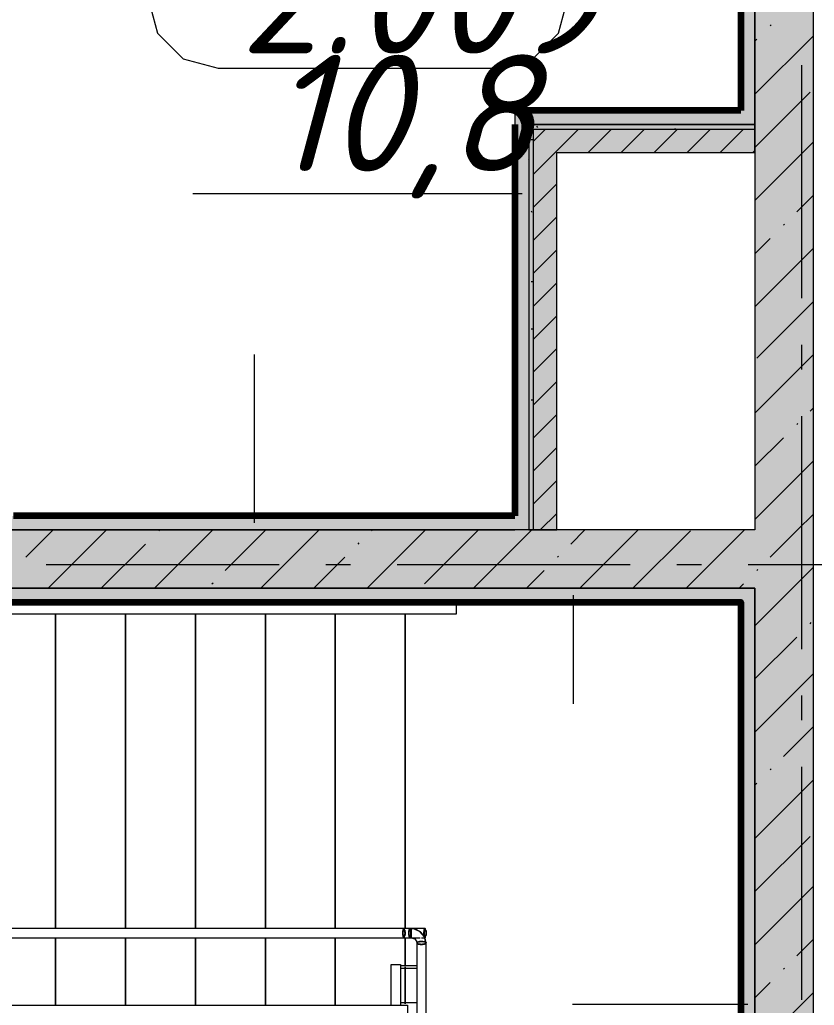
# Model space of a CAD drawing. Header units: millimetres. Extents: x -537608 to 253996, y -217170 to 186033.
# Drawn here: x -356015 to -352606, y 2659 to 6889 of the extents above; entities that cross this region are included whole.
import ezdxf

# ---------------------------------------------------------------- set-up
doc = ezdxf.new("R2010")
doc.units = ezdxf.units.MM
doc.layers.add('16) Лак 1.6м', color=160, linetype='Continuous', lineweight=90)
doc.layers.add('PDF _Геометрия', color=7, linetype='Continuous')
doc.layers.add('PDF _Текст', color=7, linetype='Continuous')
doc.layers.add('PDF _Сплошная заливка', color=7, linetype='Continuous', true_color=0xffffff)
doc.styles.add('PDF ISOCPEUR Italic', font='isocpeui.ttf')

msp = doc.modelspace()

# ---------------------------------------------------------------- hatches: boundary and pattern name
at = {"layer": 'PDF _Сплошная заливка', "transparency": 33554559}
for points in [[(-352861.3684, 4699.344), (-352611.3673, 4699.344), (-352611.3673, 8549.3454), (-352861.3684, 8549.3454), (-352861.3684, 5950.0167)], [(-353811.3724, 6419.3458), (-352861.3684, 6419.3458), (-352861.3684, 6439.3446), (-353831.3691, 6439.3446), (-353831.3691, 6419.3458)], [(-353831.3691, 4699.344), (-353811.3724, 4699.344), (-353811.3724, 6419.3458), (-353831.3691, 6419.3458), (-353831.3691, 6319.3453)], [(-352861.3684, 6319.3453), (-352861.3684, 6419.3458), (-353811.3724, 6419.3458), (-353811.3724, 6319.3453), (-353263.4714, 6319.3453)], [(-352611.3673, 4449.345), (-352611.3673, 4699.344), (-358051.375, 4699.344), (-358051.375, 4449.345), (-352861.3684, 4449.345)], [(-352861.3684, 1299.3446), (-352611.3673, 1299.3446), (-352611.3673, 4449.345), (-352861.3684, 4449.345), (-352861.3684, 1678.1138)]]:
    msp.add_hatch(color=256, dxfattribs=at).paths.add_polyline_path(points)
at = {"layer": 'PDF _Сплошная заливка', "true_color": 0x56bc34, "transparency": 33554559}
for points in [[(-352921.3669, 6439.3446), (-352921.3669, 6499.3452), (-353891.3676, 6499.3452), (-353891.3676, 6439.3446), (-353263.4714, 6439.3446)], [(-353891.3676, 4699.344), (-353891.3676, 4759.3447), (-356101.3667, 4759.3447), (-356101.3667, 4699.344), (-354939.4258, 4699.344)], [(-352921.3669, 4389.3444), (-352861.3684, 4389.3444), (-352861.3684, 4449.345), (-358301.3675, 4449.345), (-358301.3675, 4389.3444), (-353263.4714, 4389.3444)], [(-352921.3669, 1244.3452), (-352861.3684, 1244.3452), (-352861.3684, 4389.3444), (-352921.3669, 4389.3444), (-352921.3669, 1304.3437)]]:
    msp.add_hatch(color=85, dxfattribs=at).paths.add_polyline_path(points)

# ---------------------------------------------------------------- linework, layer by layer
at = {"layer": '16) Лак 1.6м'}
for p, q in [((-352921.3669, 8489.3447), (-352921.3669, 6499.3452)), ((-352921.3669, 6499.3452), (-353891.3676, 6499.3452)), ((-353891.3676, 6439.3446), (-353891.3676, 4759.3447)), ((-353891.3676, 4759.3447), (-356041.3682, 4759.3447))]:
    msp.add_line(p, q, dxfattribs=at)
msp.add_lwpolyline([(-358501.3684, 7338.9974), (-358331.3711, 7338.9974), (-358331.3711, 4389.3444), (-352921.3669, 4389.3444), (-352921.3669, 2663.2261), (-352921.3669, 1304.3437), (-353101.3711, 1304.3437), (-353101.3711, 1109.3442), (-360301.3675, 1109.3442), (-360301.3675, 7338.9974), (-360151.3754, 7338.9974)], dxfattribs=at)
at = {"layer": 'PDF _Геометрия', "lineweight": 9}
for p, q in [((-352611.3673, 8549.3454), (-352611.3673, 4699.344)), ((-352861.3684, 6439.3446), (-352861.3684, 8489.3447)), ((-352861.3684, 8489.3447), (-352861.3684, 6439.3446)), ((-352795.7032, 6862.751), (-352790.9668, 6867.494)), ((-352861.3684, 6568.989), (-352611.3673, 6818.9901)), ((-352861.3684, 6797.088), (-352852.7307, 6805.7279)), ((-352861.3684, 6340.89), (-352624.6295, 6577.6288)), ((-353891.3676, 6499.3452), (-353891.3676, 6439.3446)), ((-353831.3691, 6419.3458), (-353831.3691, 6439.3446)), ((-353831.3691, 6439.3446), (-352921.3669, 6439.3446)), ((-352921.3669, 6439.3446), (-353831.3691, 6439.3446)), ((-353831.3691, 6439.3446), (-353831.3691, 6419.3458)), ((-352921.3669, 6439.3446), (-352861.3684, 6439.3446)), ((-352861.3684, 6439.3446), (-352921.3669, 6439.3446)), ((-352861.3684, 6419.3458), (-352861.3684, 6439.3446)), ((-352861.3684, 6439.3446), (-352861.3684, 4699.344)), ((-353831.3691, 6419.3458), (-353831.3691, 6319.3453)), ((-353811.3724, 6367.2485), (-353759.271, 6419.3458)), ((-353811.3724, 6319.3453), (-353811.3724, 6419.3458)), ((-353811.3724, 6419.3458), (-352861.3684, 6419.3458)), ((-353717.8567, 6319.3453), (-353617.8563, 6419.3458)), ((-353576.4335, 6319.3453), (-353476.433, 6419.3458)), ((-353435.0102, 6319.3453), (-353335.0098, 6419.3458)), ((-353293.5869, 6319.3453), (-353193.5865, 6419.3458)), ((-353152.1636, 6319.3453), (-353052.1718, 6419.3458)), ((-353010.749, 6319.3453), (-352910.7486, 6419.3458)), ((-352861.3684, 6319.3453), (-352861.3684, 6419.3458)), ((-352861.3684, 6112.793), (-352611.3673, 6362.7919)), ((-353831.3691, 6319.3453), (-353831.3691, 4699.344)), ((-353831.3691, 6319.3453), (-353831.3691, 4699.344)), ((-353811.3724, 6225.8274), (-353717.8567, 6319.3453)), ((-353811.3724, 4699.344), (-353811.3724, 6319.3453)), ((-353711.372, 6319.3453), (-352861.3684, 6319.3453)), ((-353711.372, 4699.344), (-353711.372, 6319.3453)), ((-352869.3257, 6319.3453), (-352861.3684, 6327.3005)), ((-353811.3724, 6084.4063), (-353711.372, 6184.4068)), ((-352681.6569, 6064.4075), (-352611.3673, 6134.6929)), ((-353811.3724, 5942.9852), (-353711.372, 6042.9856)), ((-352738.6844, 6007.3822), (-352733.9393, 6012.123)), ((-352861.3684, 5884.694), (-352795.7032, 5950.3569)), ((-353811.3724, 5801.5641), (-353711.372, 5901.5645)), ((-352861.3684, 5656.5949), (-352611.3673, 5906.5938)), ((-353811.3724, 5660.143), (-353711.372, 5760.1434)), ((-352852.7307, 5437.1356), (-352611.3673, 5678.4969)), ((-353811.3724, 5518.7219), (-353711.372, 5618.7202)), ((-353811.3724, 5377.3007), (-353711.372, 5477.299)), ((-355008.484, 4729.3454), (-355008.484, 5452.906)), ((-352861.3684, 5200.3968), (-352611.3673, 5450.3978)), ((-353811.3724, 5235.8775), (-353711.372, 5335.8779)), ((-352624.6295, 5209.0366), (-352611.3673, 5222.2988)), ((-353811.3724, 5094.4564), (-353711.372, 5194.4568)), ((-352681.6569, 5152.0135), (-352676.9118, 5156.7542)), ((-352861.3684, 4972.2999), (-352738.6844, 5094.9881)), ((-353811.3724, 4953.0352), (-353711.372, 5053.0357)), ((-352861.3684, 4744.2008), (-352611.3673, 4994.1998)), ((-353811.3724, 4811.6141), (-353711.372, 4911.6146)), ((-353782.2214, 4699.344), (-353711.372, 4770.1935)), ((-352678.1261, 4699.344), (-352611.3673, 4766.1028)), ((-353891.3676, 4699.344), (-356101.3667, 4699.344)), ((-356101.3667, 4699.344), (-353891.3676, 4699.344)), ((-355989.0858, 4581.7668), (-355871.5087, 4699.344)), ((-355893.4085, 4449.345), (-355643.4075, 4699.344)), ((-355437.2147, 4449.345), (-355187.2136, 4699.344)), ((-355418.8371, 4695.8153), (-355415.3063, 4699.344)), ((-355133.717, 4524.7415), (-354959.1125, 4699.344)), ((-354981.0123, 4449.345), (-354731.0112, 4699.344)), ((-354524.8185, 4449.345), (-354274.8174, 4699.344)), ((-354506.4409, 4695.8153), (-354502.9186, 4699.344)), ((-354278.3483, 4467.7162), (-354046.7162, 4699.344)), ((-354068.616, 4449.345), (-353818.6236, 4699.344)), ((-353831.3691, 4699.344), (-353891.3676, 4699.344)), ((-352861.3684, 4699.344), (-353831.3691, 4699.344)), ((-353831.3691, 4699.344), (-353811.3724, 4699.344)), ((-353811.3724, 4699.344), (-353711.372, 4699.344)), ((-353651.0721, 4638.79), (-353590.5224, 4699.344)), ((-353612.4223, 4449.345), (-353362.4211, 4699.344)), ((-353384.321, 4449.345), (-353137.8508, 4695.8153)), ((-353156.2284, 4449.345), (-352906.2274, 4699.344)), ((-352795.7032, 4581.7668), (-352678.1261, 4699.344)), ((-352611.3673, 4699.344), (-352611.3673, 4449.345)), ((-355665.3074, 4449.345), (-355475.8646, 4638.79)), ((-354563.4683, 4638.79), (-354558.7318, 4643.533)), ((-354752.9197, 4449.345), (-354620.4958, 4581.7668)), ((-353708.0995, 4581.7668), (-353703.3544, 4586.5077)), ((-352852.7307, 4524.7415), (-352847.9856, 4529.4824)), ((-352700.026, 4449.345), (-352611.3673, 4538.0037)), ((-353840.5234, 4449.345), (-353765.1269, 4524.7415)), ((-352861.3684, 4449.345), (-358301.3675, 4449.345)), ((-358051.375, 4449.345), (-352861.3684, 4449.345)), ((-355190.7445, 4467.7162), (-355185.9994, 4472.4592)), ((-352928.1272, 4449.345), (-352909.7582, 4467.7162)), ((-352861.3684, 4288.0049), (-352700.026, 4449.345)), ((-352861.3684, 4389.3444), (-352861.3684, 4449.345)), ((-352861.3684, 4449.345), (-352861.3684, 4389.3444)), ((-352611.3673, 4449.345), (-352611.3673, 1299.3446)), ((-353640.8412, 4419.3437), (-353640.8412, 3953.1946)), ((-354141.3687, 4379.3439), (-358346.3729, 4379.3439)), ((-352921.3669, 4389.3444), (-358301.3675, 4389.3444)), ((-354141.3687, 4339.3442), (-354141.3687, 4379.3439)), ((-352921.3669, 1304.3437), (-352921.3669, 4389.3444)), ((-352861.3684, 1299.3446), (-352861.3684, 4389.3444)), ((-352861.3684, 4389.3444), (-352861.3684, 1299.3446)), ((-358346.3729, 4339.3442), (-354141.3687, 4339.3442)), ((-352624.6295, 4296.6425), (-352619.893, 4301.3854)), ((-352861.3684, 4059.9058), (-352681.6569, 4239.6194)), ((-352861.3684, 3831.8067), (-352611.3673, 4081.8078)), ((-352738.6844, 3726.398), (-352611.3673, 3853.7087)), ((-352795.7032, 3669.3727), (-352790.9668, 3674.1136)), ((-352861.3684, 3375.6107), (-352611.3673, 3625.6096)), ((-352861.3684, 3603.7076), (-352852.7307, 3612.3474)), ((-352861.3684, 3147.5117), (-352624.6295, 3384.2484)), ((-352861.3684, 2919.4126), (-352611.3673, 3169.4137)), ((-354366.6453, 2989.3449), (-358256.0952, 2989.3449)), ((-354371.3731, 2969.3439), (-354371.2525, 2973.7941)), ((-354371.2525, 2964.8938), (-354371.3731, 2969.3439)), ((-354371.2525, 2973.7941), (-354370.8994, 2978.0225)), ((-354370.8994, 2960.6675), (-354371.2525, 2964.8938)), ((-354370.8908, 2973.7725), (-354371.02, 2969.3439)), ((-354371.02, 2969.3439), (-354370.8908, 2964.9175)), ((-354370.8994, 2978.0225), (-354370.3397, 2981.8139)), ((-354370.5119, 2977.9428), (-354370.8908, 2973.7725)), ((-354370.8908, 2964.9175), (-354370.5119, 2960.7472)), ((-354369.9177, 2981.6115), (-354370.5119, 2977.9428)), ((-354370.5119, 2960.7472), (-354369.9177, 2957.0764)), ((-354370.3397, 2981.8139), (-354369.5905, 2984.9808)), ((-354369.1254, 2984.5696), (-354369.9177, 2981.6115)), ((-354369.5905, 2984.9808), (-354368.6948, 2987.3642)), ((-354368.6948, 2987.3642), (-354367.6959, 2988.8432)), ((-354367.1792, 2987.7086), (-354368.1953, 2986.6429)), ((-354367.6959, 2988.8432), (-354366.6453, 2989.3449)), ((-354366.6453, 2987.8442), (-354367.1792, 2987.7086)), ((-354276.3934, 2989.3449), (-354366.6453, 2989.3449)), ((-354366.6453, 2989.3449), (-354365.5946, 2988.8432)), ((-354366.1199, 2987.7086), (-354366.6453, 2987.8442)), ((-354365.1037, 2986.6429), (-354366.1199, 2987.7086)), ((-354365.5946, 2988.8432), (-354364.6042, 2987.3642)), ((-354364.165, 2984.5696), (-354365.1037, 2986.6429)), ((-354363.3813, 2981.6115), (-354364.165, 2984.5696)), ((-354362.7785, 2977.9428), (-354363.3813, 2981.6115)), ((-354363.3813, 2957.0764), (-354362.7785, 2960.7472)), ((-354362.9593, 2981.8139), (-354362.391, 2978.0225)), ((-354362.4082, 2973.7725), (-354362.7785, 2977.9428)), ((-354362.7785, 2960.7472), (-354362.4082, 2964.9175)), ((-354362.279, 2969.3439), (-354362.4082, 2973.7725)), ((-354362.4082, 2964.9175), (-354362.279, 2969.3439)), ((-354362.391, 2978.0225), (-354362.0465, 2973.7941)), ((-354362.0465, 2964.8938), (-354362.391, 2960.6675)), ((-354362.0465, 2973.7941), (-354361.9259, 2969.3439)), ((-354361.9259, 2969.3439), (-354362.0465, 2964.8938)), ((-354345.8132, 2969.3741), (-354345.6926, 2973.8242)), ((-354345.6926, 2964.9239), (-354345.8132, 2969.3741)), ((-354345.6926, 2973.8242), (-354345.3482, 2978.0526)), ((-354345.3482, 2960.6955), (-354345.6926, 2964.9239)), ((-354345.331, 2973.8005), (-354345.4602, 2969.3741)), ((-354345.4602, 2969.3741), (-354345.331, 2964.9476)), ((-354345.3482, 2978.0526), (-354344.7798, 2981.844)), ((-354344.9607, 2977.9708), (-354345.331, 2973.8005)), ((-354345.331, 2964.9476), (-354344.9607, 2960.7773)), ((-354344.3579, 2981.6416), (-354344.9607, 2977.9708)), ((-354344.9607, 2960.7773), (-354344.3579, 2957.1065)), ((-354344.7798, 2981.844), (-354344.0392, 2985.011)), ((-354343.5741, 2984.5997), (-354344.3579, 2981.6416)), ((-354344.0392, 2985.011), (-354343.1436, 2987.3943)), ((-354342.6441, 2986.6709), (-354343.5741, 2984.5997)), ((-354343.1436, 2987.3943), (-354342.1446, 2988.8734)), ((-354341.6193, 2987.7388), (-354342.6441, 2986.6709)), ((-354342.1446, 2988.8734), (-354341.094, 2989.375)), ((-354341.094, 2987.8744), (-354341.6193, 2987.7388)), ((-354336.366, 2989.375), (-354341.094, 2989.375)), ((-354341.094, 2989.375), (-354340.0433, 2988.8734)), ((-354340.5687, 2987.7388), (-354341.094, 2987.8744)), ((-354339.5438, 2986.6709), (-354340.5687, 2987.7388)), ((-354340.0433, 2988.8734), (-354339.0443, 2987.3943)), ((-354338.6138, 2984.5997), (-354339.5438, 2986.6709)), ((-354339.0443, 2987.3943), (-354338.1487, 2985.011)), ((-354337.8215, 2981.6416), (-354338.6138, 2984.5997)), ((-354338.1487, 2985.011), (-354337.3995, 2981.844)), ((-354337.2272, 2977.9708), (-354337.8215, 2981.6416)), ((-354337.8215, 2957.1065), (-354337.2272, 2960.7773)), ((-354337.3995, 2981.844), (-354336.8397, 2978.0526)), ((-354336.8483, 2973.8005), (-354337.2272, 2977.9708)), ((-354337.2272, 2960.7773), (-354336.8483, 2964.9476)), ((-354336.7277, 2969.3741), (-354336.8483, 2973.8005)), ((-354336.8483, 2964.9476), (-354336.7277, 2969.3741)), ((-354336.8397, 2978.0526), (-354336.4866, 2973.8242)), ((-354336.4866, 2964.9239), (-354336.8397, 2960.6955)), ((-354336.4866, 2973.8242), (-354336.366, 2969.3741)), ((-354336.366, 2969.3741), (-354336.4866, 2964.9239)), ((-354320.5203, 2987.4847), (-354336.366, 2989.375)), ((-354336.366, 2988.6925), (-354336.366, 2989.375)), ((-354336.366, 2989.375), (-354336.366, 2988.6925)), ((-354336.366, 2989.3298), (-354336.366, 2989.3729)), ((-354336.366, 2989.3729), (-354336.366, 2988.994)), ((-354336.366, 2988.3072), (-354336.366, 2989.3298)), ((-354336.366, 2988.994), (-354336.366, 2987.3189)), ((-354336.366, 2986.6946), (-354336.366, 2988.6925)), ((-354336.366, 2988.6925), (-354336.366, 2986.6946)), ((-354336.366, 2986.3953), (-354336.366, 2988.3072)), ((-354321.8638, 2986.2597), (-354336.366, 2987.8744)), ((-354336.366, 2987.2436), (-354336.366, 2987.8744)), ((-354336.366, 2987.8744), (-354336.366, 2987.2436)), ((-354336.366, 2987.5213), (-354336.366, 2987.8722)), ((-354336.366, 2987.8722), (-354336.366, 2987.8335)), ((-354336.366, 2987.8335), (-354336.366, 2986.8862)), ((-354336.366, 2985.9734), (-354336.366, 2987.5213)), ((-354336.366, 2987.3189), (-354336.366, 2984.4232)), ((-354336.366, 2985.3964), (-354336.366, 2987.2436)), ((-354336.366, 2987.2436), (-354336.366, 2985.3964)), ((-354336.366, 2986.8862), (-354336.366, 2984.7483)), ((-354336.366, 2983.5168), (-354336.366, 2986.6946)), ((-354336.366, 2986.6946), (-354336.366, 2983.5168)), ((-354336.366, 2983.6331), (-354336.366, 2986.3953)), ((-354336.366, 2983.2929), (-354336.366, 2985.9734)), ((-354336.366, 2982.4554), (-354336.366, 2985.3964)), ((-354336.366, 2985.3964), (-354336.366, 2982.4554)), ((-354336.366, 2984.7483), (-354336.366, 2981.5598)), ((-354336.366, 2984.4232), (-354336.366, 2980.5005)), ((-354336.366, 2980.1561), (-354336.366, 2983.6331)), ((-354336.366, 2979.3745), (-354336.366, 2983.5168)), ((-354336.366, 2983.5168), (-354336.366, 2979.3745)), ((-354336.366, 2979.6652), (-354336.366, 2983.2929)), ((-354336.366, 2978.6232), (-354336.366, 2982.4554)), ((-354336.366, 2982.4554), (-354336.366, 2978.6232)), ((-354336.366, 2981.5598), (-354336.366, 2977.5424)), ((-354336.366, 2980.5005), (-354336.366, 2975.82)), ((-354336.366, 2976.1408), (-354336.366, 2980.1561)), ((-354336.366, 2975.3356), (-354336.366, 2979.6652)), ((-354336.366, 2974.5497), (-354336.366, 2979.3745)), ((-354336.366, 2979.3745), (-354336.366, 2974.5497)), ((-354336.366, 2974.1622), (-354336.366, 2978.6232)), ((-354336.366, 2978.6232), (-354336.366, 2974.1622)), ((-354336.366, 2977.5424), (-354336.366, 2972.9674)), ((-354336.366, 2971.7854), (-354336.366, 2976.1408)), ((-354336.366, 2975.82), (-354336.366, 2971.443)), ((-354336.366, 2970.6012), (-354336.366, 2975.3356)), ((-354336.366, 2969.3741), (-354336.366, 2974.5497)), ((-354336.366, 2974.5497), (-354336.366, 2969.3741)), ((-354336.366, 2969.3741), (-354336.366, 2974.1622)), ((-354336.366, 2974.1622), (-354336.366, 2969.3741)), ((-354336.366, 2972.9674), (-354336.366, 2968.1491)), ((-354336.366, 2967.3051), (-354336.366, 2971.7854)), ((-354336.366, 2971.443), (-354336.366, 2966.9649)), ((-354336.366, 2965.7808), (-354336.366, 2970.6012)), ((-354336.366, 2969.3741), (-354336.366, 2964.1984)), ((-354336.366, 2964.1984), (-354336.366, 2969.3741)), ((-354336.366, 2969.3741), (-354336.366, 2964.5859)), ((-354336.366, 2964.5859), (-354336.366, 2969.3741)), ((-354336.366, 2968.1491), (-354336.366, 2963.4125)), ((-354336.366, 2962.9281), (-354336.366, 2967.3051)), ((-354336.366, 2966.9649), (-354336.366, 2962.6073)), ((-354336.366, 2961.2057), (-354336.366, 2965.7808)), ((-354336.366, 2964.5859), (-354336.366, 2960.125)), ((-354336.366, 2960.125), (-354336.366, 2964.5859)), ((-354336.366, 2964.1984), (-354336.366, 2959.3736)), ((-354336.366, 2959.3736), (-354336.366, 2964.1984)), ((-354336.366, 2963.4125), (-354336.366, 2959.0829)), ((-354336.366, 2958.2476), (-354336.366, 2962.9281)), ((-354336.366, 2962.6073), (-354336.366, 2958.5921)), ((-354336.366, 2957.1884), (-354336.366, 2961.2057)), ((-354296.5536, 2974.3775), (-354321.8638, 2986.2597)), ((-354295.0896, 2975.1332), (-354320.5203, 2987.4847)), ((-354279.1147, 2953.2097), (-354296.5536, 2974.3775)), ((-354277.6163, 2953.5628), (-354295.0896, 2975.1332)), ((-354281.1126, 2969.3439), (-354280.9921, 2973.7941)), ((-354280.9921, 2964.8938), (-354281.1126, 2969.3439)), ((-354280.9921, 2973.7941), (-354280.6476, 2978.0225)), ((-354280.6476, 2960.6675), (-354280.9921, 2964.8938)), ((-354280.6304, 2973.7725), (-354280.7595, 2969.3439)), ((-354280.7595, 2969.3439), (-354280.6304, 2964.9175)), ((-354280.6476, 2978.0225), (-354280.0792, 2981.8139)), ((-354280.2601, 2977.9428), (-354280.6304, 2973.7725)), ((-354280.6304, 2964.9175), (-354280.2601, 2960.7472)), ((-354279.6572, 2981.6115), (-354280.2601, 2977.9428)), ((-354280.2601, 2960.7472), (-354279.6572, 2957.0764)), ((-354280.0792, 2981.8139), (-354279.3386, 2984.9808)), ((-354278.8736, 2984.5696), (-354279.6572, 2981.6115)), ((-354279.3386, 2984.9808), (-354278.443, 2987.3642)), ((-354278.443, 2987.3642), (-354277.444, 2988.8432)), ((-354276.9187, 2987.7086), (-354277.9435, 2986.6429)), ((-354277.444, 2988.8432), (-354276.3934, 2989.3449)), ((-354276.3934, 2987.8442), (-354276.9187, 2987.7086)), ((-354276.3934, 2989.3449), (-354275.3427, 2988.8432)), ((-354275.868, 2987.7086), (-354276.3934, 2987.8442)), ((-354274.8432, 2986.6429), (-354275.868, 2987.7086)), ((-354275.3427, 2988.8432), (-354274.3438, 2987.3642)), ((-354273.9131, 2984.5696), (-354274.8432, 2986.6429)), ((-354273.1209, 2981.6115), (-354273.9131, 2984.5696)), ((-354272.5267, 2977.9428), (-354273.1209, 2981.6115)), ((-354273.1209, 2957.0764), (-354272.5267, 2960.7472)), ((-354272.6989, 2981.8139), (-354272.1391, 2978.0225)), ((-354272.1477, 2973.7725), (-354272.5267, 2977.9428)), ((-354272.5267, 2960.7472), (-354272.1477, 2964.9175)), ((-354272.0272, 2969.3439), (-354272.1477, 2973.7725)), ((-354272.1477, 2964.9175), (-354272.0272, 2969.3439)), ((-354272.1391, 2978.0225), (-354271.786, 2973.7941)), ((-354271.786, 2964.8938), (-354272.1391, 2960.6675)), ((-354271.786, 2973.7941), (-354271.6655, 2969.3439)), ((-354271.6655, 2969.3439), (-354271.786, 2964.8938)), ((-358256.0952, 2949.3451), (-354366.6453, 2949.3451)), ((-354370.3397, 2956.874), (-354370.8994, 2960.6675)), ((-354369.5905, 2953.707), (-354370.3397, 2956.874)), ((-354369.9177, 2957.0764), (-354369.1254, 2954.1204)), ((-354368.6948, 2951.3258), (-354369.5905, 2953.707)), ((-354367.6959, 2949.8468), (-354368.6948, 2951.3258)), ((-354368.1953, 2952.0471), (-354367.1792, 2950.9792)), ((-354366.6453, 2949.3451), (-354367.6959, 2949.8468)), ((-354367.1792, 2950.9792), (-354366.6453, 2950.8436)), ((-354366.6453, 2950.8436), (-354366.1199, 2950.9792)), ((-354365.5946, 2949.8468), (-354366.6453, 2949.3451)), ((-354366.6453, 2949.3451), (-354296.6742, 2949.3451)), ((-354366.1199, 2950.9792), (-354365.1037, 2952.0471)), ((-354364.6042, 2951.3258), (-354365.5946, 2949.8468)), ((-354365.1037, 2952.0471), (-354364.165, 2954.1204)), ((-354364.165, 2954.1204), (-354363.3813, 2957.0764)), ((-354362.391, 2960.6675), (-354362.9593, 2956.874)), ((-354344.7798, 2956.9041), (-354345.3482, 2960.6955)), ((-354344.0392, 2953.7372), (-354344.7798, 2956.9041)), ((-354344.3579, 2957.1065), (-354343.5741, 2954.1484)), ((-354343.1436, 2951.3538), (-354344.0392, 2953.7372)), ((-354343.5741, 2954.1484), (-354342.6441, 2952.0772)), ((-354342.1446, 2949.8747), (-354343.1436, 2951.3538)), ((-354342.6441, 2952.0772), (-354341.6193, 2951.0094)), ((-354341.094, 2949.3731), (-354342.1446, 2949.8747)), ((-354341.6193, 2951.0094), (-354341.094, 2950.8737)), ((-354341.094, 2950.8737), (-354340.5687, 2951.0094)), ((-354340.0433, 2949.8747), (-354341.094, 2949.3731)), ((-354341.094, 2949.3731), (-354336.366, 2949.3731)), ((-354340.5687, 2951.0094), (-354339.5438, 2952.0772)), ((-354339.0443, 2951.3538), (-354340.0433, 2949.8747)), ((-354339.5438, 2952.0772), (-354338.6138, 2954.1484)), ((-354338.1487, 2953.7372), (-354339.0443, 2951.3538)), ((-354338.6138, 2954.1484), (-354337.8215, 2957.1065)), ((-354337.3995, 2956.9041), (-354338.1487, 2953.7372)), ((-354336.8397, 2960.6955), (-354337.3995, 2956.9041)), ((-354336.366, 2960.125), (-354336.366, 2956.2927)), ((-354336.366, 2956.2927), (-354336.366, 2960.125)), ((-354336.366, 2959.3736), (-354336.366, 2955.2313)), ((-354336.366, 2955.2313), (-354336.366, 2959.3736)), ((-354336.366, 2959.0829), (-354336.366, 2955.4552)), ((-354336.366, 2958.5921), (-354336.366, 2955.115)), ((-354336.366, 2954.3249), (-354336.366, 2958.2476)), ((-354336.366, 2954.002), (-354336.366, 2957.1884)), ((-354336.366, 2956.2927), (-354336.366, 2953.3518)), ((-354336.366, 2953.3518), (-354336.366, 2956.2927)), ((-354336.366, 2955.4552), (-354336.366, 2952.7748)), ((-354336.366, 2955.2313), (-354336.366, 2952.0535)), ((-354336.366, 2952.0535), (-354336.366, 2955.2313)), ((-354336.366, 2955.115), (-354336.366, 2952.3528)), ((-354336.366, 2951.4292), (-354336.366, 2954.3249)), ((-354336.366, 2951.8619), (-354336.366, 2954.002)), ((-354336.366, 2953.3518), (-354336.366, 2951.5045)), ((-354336.366, 2951.5045), (-354336.366, 2953.3518)), ((-354336.366, 2952.7748), (-354336.366, 2951.2268)), ((-354336.366, 2952.3528), (-354336.366, 2950.441)), ((-354336.366, 2952.0535), (-354336.366, 2950.0556)), ((-354336.366, 2950.0556), (-354336.366, 2952.0535)), ((-354336.366, 2950.9146), (-354336.366, 2951.8619)), ((-354336.366, 2951.5045), (-354336.366, 2950.8737)), ((-354336.366, 2950.8737), (-354336.366, 2951.5045)), ((-354336.366, 2949.7542), (-354336.366, 2951.4292)), ((-354336.366, 2951.2268), (-354336.366, 2950.8759)), ((-354336.366, 2950.8759), (-354336.366, 2950.9146)), ((-354336.366, 2950.441), (-354336.366, 2949.4184)), ((-354336.366, 2950.0556), (-354336.366, 2949.3731)), ((-354336.366, 2949.3731), (-354336.366, 2950.0556)), ((-354336.366, 2949.3753), (-354336.366, 2949.7542)), ((-354336.366, 2949.4184), (-354336.366, 2949.3753)), ((-354336.366, 2949.3731), (-354320.4687, 2944.1974)), ((-354320.4687, 2944.1974), (-354311.8999, 2931.3787)), ((-354311.8999, 2931.3787), (-354311.3659, 2926.7757)), ((-354311.3659, 2926.7757), (-354310.6857, 2928.4421)), ((-354310.8665, 2928.2096), (-354311.3659, 2926.7757)), ((-354311.3659, 2926.7757), (-354311.3659, 2561.8844)), ((-354311.3659, 2926.7757), (-354310.6857, 2925.1072)), ((-354310.6857, 2925.1072), (-354311.3659, 2926.7757)), ((-354309.3852, 2929.5724), (-354310.8665, 2928.2096)), ((-354310.6857, 2928.4421), (-354308.6877, 2929.9966)), ((-354310.6857, 2925.1072), (-354308.6877, 2923.5527)), ((-354308.6877, 2923.5527), (-354310.6857, 2925.1072)), ((-354309.2389, 2928.3172), (-354309.8675, 2926.7757)), ((-354309.8675, 2926.7757), (-354309.2389, 2928.3172)), ((-354309.8675, 2926.7757), (-354309.2389, 2925.232)), ((-354309.2389, 2925.232), (-354309.8675, 2926.7757)), ((-354307.0084, 2930.7931), (-354309.3852, 2929.5724)), ((-354307.3959, 2929.7554), (-354309.2389, 2928.3172)), ((-354309.2389, 2928.3172), (-354307.3959, 2929.7554)), ((-354309.2389, 2925.232), (-354307.3959, 2923.7938)), ((-354307.3959, 2923.7938), (-354309.2389, 2925.232)), ((-354308.6877, 2923.5527), (-354305.5099, 2922.2179)), ((-354305.5099, 2922.2179), (-354308.6877, 2923.5527)), ((-354304.4507, 2930.9912), (-354307.3959, 2929.7554)), ((-354307.3959, 2929.7554), (-354304.4507, 2930.9912)), ((-354303.8392, 2931.8136), (-354307.0084, 2930.7931)), ((-354305.5099, 2922.2179), (-354301.3677, 2921.1931)), ((-354301.3677, 2921.1931), (-354305.5099, 2922.2179)), ((-354300.6184, 2931.9385), (-354304.4507, 2930.9912)), ((-354304.4507, 2930.9912), (-354300.6184, 2931.9385)), ((-354300.05, 2932.5822), (-354303.8392, 2931.8136)), ((-354301.3677, 2932.3562), (-354296.545, 2932.9999)), ((-354301.3677, 2921.1931), (-354296.545, 2920.5493)), ((-354296.545, 2920.5493), (-354301.3677, 2921.1931)), ((-354296.1575, 2932.5327), (-354300.6184, 2931.9385)), ((-354300.6184, 2931.9385), (-354296.1575, 2932.5327)), ((-354296.1575, 2921.0166), (-354300.6184, 2921.6108)), ((-354300.6184, 2921.6108), (-354296.1575, 2921.0166)), ((-354295.8216, 2933.0581), (-354300.05, 2932.5822)), ((-354296.545, 2932.9999), (-354291.3693, 2933.2195)), ((-354296.545, 2920.5493), (-354291.3693, 2920.3298)), ((-354291.3693, 2920.3298), (-354296.545, 2920.5493)), ((-354291.3693, 2932.7372), (-354296.1575, 2932.5327)), ((-354296.1575, 2932.5327), (-354291.3693, 2932.7372)), ((-354291.3693, 2920.8121), (-354296.1575, 2921.0166)), ((-354296.1575, 2921.0166), (-354291.3693, 2920.8121)), ((-354291.3693, 2933.2195), (-354295.8216, 2933.0581)), ((-354291.7052, 2949.3451), (-354276.3934, 2949.3451)), ((-354291.3693, 2933.2195), (-354286.1936, 2932.9999)), ((-354286.1936, 2932.9999), (-354291.3693, 2933.2195)), ((-354286.5812, 2932.5327), (-354291.3693, 2932.7372)), ((-354291.3693, 2932.7372), (-354286.5812, 2932.5327)), ((-354286.5812, 2921.0166), (-354291.3693, 2920.8121)), ((-354291.3693, 2920.8121), (-354286.5812, 2921.0166)), ((-354291.3693, 2920.3298), (-354286.917, 2920.4912)), ((-354286.917, 2920.4912), (-354282.6886, 2920.9692)), ((-354282.1202, 2931.9385), (-354286.5812, 2932.5327)), ((-354286.5812, 2932.5327), (-354282.1202, 2931.9385)), ((-354282.1202, 2921.6108), (-354286.5812, 2921.0166)), ((-354286.5812, 2921.0166), (-354282.1202, 2921.6108)), ((-354286.1936, 2932.9999), (-354281.371, 2932.3562)), ((-354281.371, 2932.3562), (-354286.1936, 2932.9999)), ((-354282.6886, 2920.9692), (-354278.8994, 2921.7357)), ((-354278.288, 2930.9912), (-354282.1202, 2931.9385)), ((-354282.1202, 2931.9385), (-354278.288, 2930.9912)), ((-354278.288, 2922.5602), (-354282.1202, 2921.6108)), ((-354282.1202, 2921.6108), (-354278.288, 2922.5602)), ((-354280.0792, 2956.874), (-354280.6476, 2960.6675)), ((-354279.3386, 2953.707), (-354280.0792, 2956.874)), ((-354279.6572, 2957.0764), (-354278.8736, 2954.1204)), ((-354278.443, 2951.3258), (-354279.3386, 2953.707)), ((-354272.8711, 2926.7757), (-354279.1147, 2953.2097)), ((-354278.8994, 2921.7357), (-354275.7302, 2922.7561)), ((-354277.444, 2949.8468), (-354278.443, 2951.3258)), ((-354275.3513, 2929.7554), (-354278.288, 2930.9912)), ((-354278.288, 2930.9912), (-354275.3513, 2929.7554)), ((-354275.3513, 2923.7938), (-354278.288, 2922.5602)), ((-354278.288, 2922.5602), (-354275.3513, 2923.7938)), ((-354277.9435, 2952.0471), (-354276.9187, 2950.9792)), ((-354271.3727, 2926.7757), (-354277.6163, 2953.5628)), ((-354276.3934, 2949.3451), (-354277.444, 2949.8468)), ((-354276.9187, 2950.9792), (-354276.3934, 2950.8436)), ((-354276.3934, 2950.8436), (-354275.868, 2950.9792)), ((-354275.3427, 2949.8468), (-354276.3934, 2949.3451)), ((-354275.868, 2950.9792), (-354274.8432, 2952.0471)), ((-354275.7302, 2922.7561), (-354273.3534, 2923.9768)), ((-354273.4998, 2928.3172), (-354275.3513, 2929.7554)), ((-354275.3513, 2929.7554), (-354273.4998, 2928.3172)), ((-354273.4998, 2925.232), (-354275.3513, 2923.7938)), ((-354275.3513, 2923.7938), (-354273.4998, 2925.232)), ((-354274.3438, 2951.3258), (-354275.3427, 2949.8468)), ((-354274.8432, 2952.0471), (-354273.9131, 2954.1204)), ((-354272.053, 2928.4421), (-354274.051, 2929.9966)), ((-354274.051, 2929.9966), (-354272.053, 2928.4421)), ((-354273.9131, 2954.1204), (-354273.1209, 2957.0764)), ((-354272.8711, 2926.7757), (-354273.4998, 2928.3172)), ((-354273.4998, 2928.3172), (-354272.8711, 2926.7757)), ((-354272.8711, 2926.7757), (-354273.4998, 2925.232)), ((-354273.4998, 2925.232), (-354272.8711, 2926.7757)), ((-354273.3534, 2923.9768), (-354271.8722, 2925.3397)), ((-354272.1391, 2960.6675), (-354272.6989, 2956.874)), ((-354271.3727, 2926.7757), (-354272.053, 2928.4421)), ((-354272.053, 2928.4421), (-354271.3727, 2926.7757)), ((-354271.8722, 2925.3397), (-354271.3727, 2926.7757)), ((-354271.3727, 2561.8844), (-354271.3727, 2926.7757)), ((-352681.6569, 2871.0271), (-352611.3673, 2941.3146)), ((-354421.3733, 2659.3443), (-354421.3733, 2834.33)), ((-354421.3733, 2834.33), (-354381.3714, 2834.33)), ((-354381.3714, 2834.33), (-354381.3714, 2659.3443)), ((-354316.3694, 2829.3287), (-354381.3714, 2829.3287)), ((-354381.3714, 2819.3304), (-354316.3694, 2819.3304)), ((-354310.6857, 2829.3287), (-354316.3694, 2829.3287)), ((-354316.3694, 2819.3304), (-354312.8386, 2819.3304)), ((-352738.6844, 2814.0018), (-352733.9393, 2818.7447)), ((-352861.3684, 2691.3135), (-352795.7032, 2756.9786)), ((-352861.3684, 2463.2144), (-352611.3673, 2713.2156)), ((-354316.3694, 2669.3297), (-354381.3714, 2669.3297)), ((-354310.944, 2669.3297), (-354316.3694, 2669.3297)), ((-358251.3673, 2659.3443), (-354351.3679, 2659.3443)), ((-354351.3679, 2659.3443), (-354351.3679, 2619.3446)), ((-352891.3719, 2663.2261), (-353644.0276, 2663.2261))]:
    msp.add_line(p, q, dxfattribs=at)
at = {"layer": 'PDF _Геометрия', "color": 253, "lineweight": 9, "true_color": 0xaaaaaa}
for p, q in [((-355463.9458, 6980.72), (-355423.7544, 6830.7194)), ((-353704.1381, 6830.7194), (-353663.9467, 6980.72)), ((-355423.7544, 6830.7194), (-355313.9452, 6720.9123)), ((-353813.9474, 6720.9123), (-353704.1381, 6830.7194)), ((-355313.9452, 6720.9123), (-355163.9445, 6680.7187)), ((-353963.948, 6680.7187), (-353813.9474, 6720.9123)), ((-352661.3676, 6694.0132), (-352661.3676, 5694.0132)), ((-355163.9445, 6680.7187), (-353963.948, 6680.7187)), ((-355272.9874, 6142.6846), (-353860.0723, 6142.6846)), ((-352661.3676, 5494.0124), (-352661.3676, 5388.1796)), ((-352661.3676, 5188.1788), (-352661.3676, 4188.1788)), ((-354902.2055, 4549.3433), (-355902.2098, 4549.3433)), ((-354596.3741, 4549.3433), (-354702.2047, 4549.3433)), ((-353396.3776, 4549.3433), (-354396.3732, 4549.3433)), ((-353090.5375, 4549.3433), (-353196.3767, 4549.3433)), ((-351890.5409, 4549.3433), (-352890.5366, 4549.3433)), ((-355861.3726, 4379.3439), (-355861.3726, 4389.3444)), ((-355861.3726, 4389.3444), (-355861.3726, 4379.3439)), ((-355561.3713, 4379.3439), (-355561.3713, 4389.3444)), ((-355561.3713, 4389.3444), (-355561.3713, 4379.3439)), ((-355261.37, 4379.3439), (-355261.37, 4389.3444)), ((-355261.37, 4389.3444), (-355261.37, 4379.3439)), ((-354961.3687, 4379.3439), (-354961.3687, 4389.3444)), ((-354961.3687, 4389.3444), (-354961.3687, 4379.3439)), ((-354661.3675, 4379.3439), (-354661.3675, 4389.3444)), ((-354661.3675, 4389.3444), (-354661.3675, 4379.3439)), ((-354361.3661, 4379.3439), (-354361.3661, 4389.3444)), ((-354361.3661, 4389.3444), (-354361.3661, 4379.3439)), ((-355861.3726, 2988.7765), (-355861.3726, 4339.3442)), ((-355861.3726, 4339.3442), (-355861.3726, 2988.7765)), ((-355561.3713, 2988.7894), (-355561.3713, 4339.3442)), ((-355561.3713, 4339.3442), (-355561.3713, 2988.7894)), ((-355261.37, 2988.8024), (-355261.37, 4339.3442)), ((-355261.37, 4339.3442), (-355261.37, 2988.8024)), ((-354961.3687, 2988.8153), (-354961.3687, 4339.3442)), ((-354961.3687, 4339.3442), (-354961.3687, 2988.8153)), ((-354661.3675, 2988.826), (-354661.3675, 4339.3442)), ((-354661.3675, 4339.3442), (-354661.3675, 2988.826)), ((-354361.3661, 2988.8389), (-354361.3661, 4339.3442)), ((-354361.3661, 4339.3442), (-354361.3661, 2988.8389)), ((-352661.3676, 3988.1801), (-352661.3676, 3882.3452)), ((-352661.3676, 3682.3464), (-352661.3676, 2682.3443)), ((-355861.3726, 2659.3443), (-355861.3726, 2949.9113)), ((-355861.3726, 2949.9113), (-355861.3726, 2659.3443)), ((-355561.3713, 2659.3443), (-355561.3713, 2949.9006)), ((-355561.3713, 2949.9006), (-355561.3713, 2659.3443)), ((-355261.37, 2659.3443), (-355261.37, 2949.8876)), ((-355261.37, 2949.8876), (-355261.37, 2659.3443)), ((-354961.3687, 2659.3443), (-354961.3687, 2949.8747)), ((-354961.3687, 2949.8747), (-354961.3687, 2659.3443)), ((-354661.3675, 2659.3443), (-354661.3675, 2949.8618)), ((-354661.3675, 2949.8618), (-354661.3675, 2659.3443)), ((-354361.3661, 2825.2251), (-354361.3661, 2949.8489)), ((-354361.3661, 2949.8489), (-354361.3661, 2825.2251)), ((-354361.3661, 2665.2262), (-354361.3661, 2823.4339)), ((-354361.3661, 2823.4339), (-354361.3661, 2665.2262))]:
    msp.add_line(p, q, dxfattribs=at)
at = {"layer": 'PDF _Геометрия', "color": 8, "lineweight": 9, "true_color": 0x787878}
for p, q in [((-353792.9087, 6426.4785), (-353796.2587, 6432.285)), ((-353202.2069, 6419.3458), (-353203.9206, 6422.3211)), ((-353820.966, 6375.1026), (-353814.266, 6375.1026)), ((-353830.0945, 6287.6904), (-353831.3691, 6289.8929)), ((-353816.4879, 6060.9133), (-353819.8378, 6066.7198)), ((-353820.966, 5765.5021), (-353814.266, 5765.5021)), ((-353820.966, 5562.3019), (-353814.266, 5562.3019)), ((-353820.966, 5257.5017), (-353814.266, 5257.5017))]:
    msp.add_line(p, q, dxfattribs=at)
at = {"layer": 'PDF _Сплошная заливка', "color": 85, "lineweight": 35, "true_color": 0x56bc34, "transparency": 33554559}
for points in [[(-352861.3684, 6439.3446), (-352861.3684, 8489.3447), (-352921.3669, 6439.3446), (-352921.3669, 8489.3447)], [(-353831.3691, 4699.344), (-353831.3691, 6439.3446), (-353891.3676, 4699.344), (-353891.3676, 6439.3446)]]:
    msp.add_solid(points, dxfattribs=at)
at = {"layer": 'PDF _Сплошная заливка', "lineweight": 35, "transparency": 33554559}
msp.add_solid([(-353711.372, 4699.344), (-353711.372, 6319.3453), (-353811.3724, 4699.344), (-353811.3724, 6319.3453)], dxfattribs=at)

# ---------------------------------------------------------------- texts
at = {"layer": 'PDF _Текст', "char_height": 500, "attachment_point": 4, "style": 'PDF ISOCPEUR Italic'}
for s, insert in [('2.009', (-355071.2814, 6994.0059)), ('10,8', (-354946.2808, 6430.061))]:
    msp.add_mtext(s, dxfattribs=dict(at, insert=insert))

doc.saveas('drawing.dxf')
